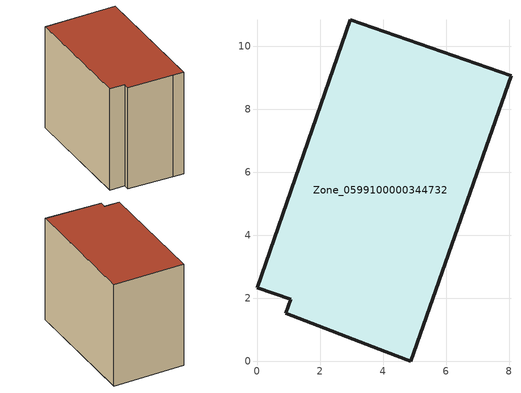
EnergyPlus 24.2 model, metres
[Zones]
Zone_0599100000344732
 floor ground (C_G): 4.88,0 4.09,0.31 0.91,1.53 1.07,1.97 0,2.34 2.96,10.84 8.06,9.07 z0
 wall outside (C_F): 0,2.34 1.07,1.97 0.91,1.53 4.09,0.31 4.88,0 8.06,9.07 2.96,10.84 0,2.34 z0:8.06
 roof outside (C_R): 0.91,1.53 4.09,0.31 4.88,0 8.06,9.07 2.96,10.84 0,2.34 1.07,1.97 z8.06
[BUILDING]
Pand.0599100000344732: North Axis=0; Terrain=City; Loads Convergence Tolerance Value=0.04; Temperature Convergence Tolerance Value=0.4; Solar Distribution=FullExterior; Maximum Number of Warmup Days=25; Minimum Number of Warmup Days=1
[Site:Location]
Rotterdam.The.Hague.AP_ZH_NLD Design_Conditions: Latitude=51.96; Longitude=4.45; Time Zone=1; Elevation=-4.5
[SITE:GROUNDTEMPERATURE:BUILDINGSURFACE]
18, 18, 18, 18, 18, 18, 18, 18, 18, 18, 18, 18
[MATERIAL] Thermal Absorptance=0.9; Solar Absorptance=0.7; Visible Absorptance=0.7
Name | Roughness | Thickness | Conductivity | Density | Specific Heat
G.TI.1992-2005 | MediumSmooth | 0.15 | 0.06 | 540 | 1210
F.TI.1992-2005 | Rough | 0.3 | 0.12 | 1920 | 840
R.TI.1992-2005 | MediumRough | 0.2 | 0.08 | 1500 | 1000
[CONSTRUCTION]
C_G: G.TI.1992-2005
C_F: F.TI.1992-2005
C_R: R.TI.1992-2005
[ZONE]
Zone_0599100000344732: Type=1; Multiplier=1; Ceiling Height=Autocalculate; Volume=Autocalculate; Floor Area=autocalculate; Part of Total Floor Area=Yes
[ZONEINFILTRATION:DESIGNFLOWRATE]
Infil_Zone_0599100000344732: Zone or ZoneList or Space or SpaceList=Zone_0599100000344732; Schedule=AlwaysOn; Design Flow Rate Calculation Method=Flow/Area; Flow Rate per Floor Area=0.0015; Constant Term Coefficient=1; Temperature Term Coefficient=0; Velocity Term Coefficient=0; Velocity Squared Term Coefficient=0
[HVACTEMPLATE:ZONE:IDEALLOADSAIRSYSTEM]
Zone_0599100000344732: Maximum Heating Supply Air Temperature=50; Minimum Cooling Supply Air Temperature=13; Maximum Heating Supply Air Humidity Ratio=0.0156; Minimum Cooling Supply Air Humidity Ratio=0.0077; Heating Limit=NoLimit; Cooling Limit=NoLimit; Dehumidification Control Type=ConstantSensibleHeatRatio; Cooling Sensible Heat Ratio=0.7; Dehumidification Setpoint=60; Humidification Control Type=None; Humidification Setpoint=30; Outdoor Air Method=None; Outdoor Air Flow Rate per Person=0.00944; Outdoor Air Flow Rate per Zone Floor Area=0; Outdoor Air Flow Rate per Zone=0; Demand Controlled Ventilation Type=None; Outdoor Air Economizer Type=NoEconomizer; Heat Recovery Type=None; Sensible Heat Recovery Effectiveness=0.7; Latent Heat Recovery Effectiveness=0.65
[ZONECONTROL:THERMOSTAT]
ThermostatControl_Zone_0599100000344732: Zone or ZoneList=Zone_0599100000344732; Control Type Schedule=DualSetpointControlType; Control 1=Thermostat_Zone_0599100000344732; Temperature Difference Between Cutout And Setpoint=0
[THERMOSTATSETPOINT:DUALSETPOINT]
Thermostat_Zone_0599100000344732: Heating Setpoint Temperature Schedule=HeatingSetpoint_Zone_0599100000344732; Cooling Setpoint Temperature Schedule=CoolingSetpoint_Zone_0599100000344732
[SCHEDULE:COMPACT]
HeatingSetpoint_Zone_0599100000344732: Through: 12/31, For: AllDays, Until: 24:00, 21
CoolingSetpoint_Zone_0599100000344732: Through: 12/31, For: AllDays, Until: 24:00, 24
DualSetpointControlType: Through: 12/31, For: AllDays, Until: 24:00, 4
AlwaysOn: Through: 12/31, For: AllDays, Until: 24:00, 1
